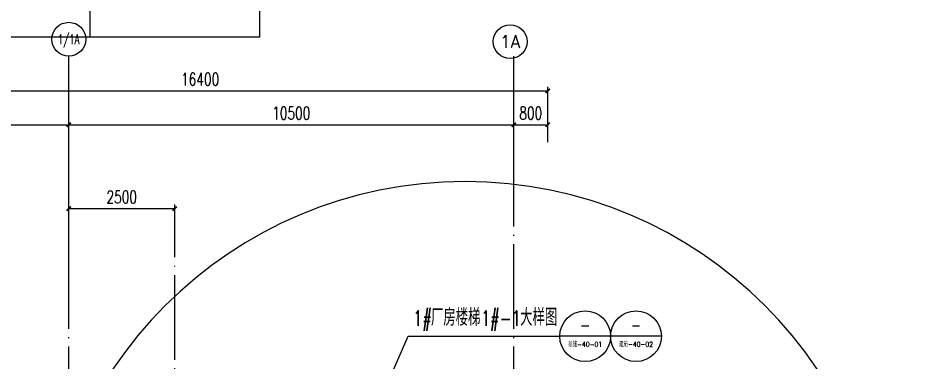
# Model space of a CAD drawing. Extents: x -821772 to -21949, y 506164 to 1049594.
# Drawn here: x -80554 to -59432, y 834254 to 842387 of the extents above; entities that cross this region are included whole.
import ezdxf
from ezdxf.enums import TextEntityAlignment as Align
from ezdxf.xclip import XClip

# ---------------------------------------------------------------- set-up
doc = ezdxf.new("R2010")
doc.units = 0
doc.header["$LTSCALE"] = 1000
doc.header["$MEASUREMENT"] = 0
doc.header["$XCLIPFRAME"] = 2
doc.linetypes.add('10平面20250807_t3$0$DOTE', pattern=[2.42, 2, -0.2, 0.02, -0.2])
doc.layers.get('Defpoints').update_dxf_attribs({"color": 210})
for name, color, linetype in [('10平面20250807_t3$0$A-AXIS-D', 8, 'Continuous'), ('10平面20250807_t3$0$A-AXIS-DOTE', 8, '10平面20250807_t3$0$DOTE'), ('10平面20250807_t3$0$A-AXIS-DP', 8, 'Continuous'), ('10平面20250807_t3$0$A-AXIS-SYMB', 8, 'Continuous'), ('10平面20250807_t3$0$A-LIN-V', 8, 'Continuous'), ('10平面20250807_t3$0$AS-WALL', 8, 'Continuous'), ('10平面20250807_t3$0$PUB_TEXT', 8, 'Continuous'), ('10平面20250807_t3$0$SB_ZF消火栓', 10, 'Continuous'), ('SPACE', 7, 'Continuous')]:
    doc.layers.add(name, color=color, linetype=linetype)
doc.styles.add('10平面20250807_t3$0$_TCH_AXIS', font='COMPLEX', dxfattribs={"bigfont": 'GBCBIG'})
doc.styles.add('10平面20250807_t3$0$_TCH_DIM', font='SIMPLEX', dxfattribs={"bigfont": 'GBCBIG'})
doc.styles.add('10平面20250807_t3$0$_TCH_DIM_T3', font='SIMPLEX', dxfattribs={"width": 0.705882, "bigfont": 'GBCBIG'})
doc.dimstyles.new('10平面20250807_t3$0$_TCH_ARCH&&100', dxfattribs={"dimtxt": 297.5, "dimasz": 100, "dimexe": 100, "dimexo": 100, "dimgap": 126.25, "dimtad": 1, "dimdec": 0, "dimzin": 0, "dimdsep": 46, "dimtxsty": '10平面20250807_t3$0$_TCH_DIM_T3', "dimblk": '10平面20250807_t3$0$_ArchTick', "dimcen": 0.09, "dimclrt": 7, "dimazin": 2, "dimtfac": 1, "dimtdec": 0, "dimtix": 1, "dimtmove": 2, "dimatfit": 3, "dimfxl": 0, "dimtolj": 1, "dimtzin": 0, "dimarcsym": 0})

# ---------------------------------------------------------------- blocks, each defined once
blk = doc.blocks.new('121342115423wertwert')
for p, q in [((2781585, 1931579), (2781585, 1921579)), ((2785585, 1931579), (2785585, 1921579))]:
    blk.add_line(p, q)
blk.add_lwpolyline([(2785585, 1921579), (2764085, 1921579)])
blk = doc.blocks.new('10平面20250807_t3$0$_ArchTick')
at = {"color": 0, "linetype": 'ByBlock', "const_width": 0.4}
blk.add_lwpolyline([(-0.5, -0.5), (0.5, 0.5)], dxfattribs=at)
blk = doc.blocks.new('*D10076')
at = {"layer": '10平面20250807_t3$0$A-AXIS-D', "color": 0, "lineweight": -2}
for p, q in [((136882, 34628), (136882, 35142)), ((141382, 34628), (141382, 35142)), ((136882, 35042), (141382, 35042))]:
    blk.add_line(p, q, dxfattribs=at)
at = {"layer": 'Defpoints', "color": 0}
for p in [(141382, 35042), (136882, 34528), (141382, 34528)]:
    blk.add_point(p, dxfattribs=at)
at = {"layer": '10平面20250807_t3$0$A-AXIS-D', "color": 0, "lineweight": -2, "xscale": 100, "yscale": 100, "zscale": 100, "rotation": 180}
blk.add_blockref('10平面20250807_t3$0$_ArchTick', (136882, 35042), dxfattribs=at)
at = {"layer": '10平面20250807_t3$0$A-AXIS-D', "color": 0, "lineweight": -2, "xscale": 100, "yscale": 100, "zscale": 100}
blk.add_blockref('10平面20250807_t3$0$_ArchTick', (141382, 35042), dxfattribs=at)
at = {"layer": '10平面20250807_t3$0$A-AXIS-D', "color": 7, "insert": (139132, 35317), "char_height": 297.5, "attachment_point": 5, "style": '10平面20250807_t3$0$_TCH_DIM_T3'}
blk.add_mtext('\\A1;4500', dxfattribs=at)
blk = doc.blocks.new('*D10077')
at = {"layer": '10平面20250807_t3$0$A-AXIS-D', "color": 0, "lineweight": -2}
for p, q in [((141382, 34628), (141382, 35142)), ((151882, 34628), (151882, 35142)), ((141382, 35042), (151882, 35042))]:
    blk.add_line(p, q, dxfattribs=at)
at = {"layer": 'Defpoints', "color": 0}
for p in [(151882, 35042), (141382, 34528), (151882, 34528)]:
    blk.add_point(p, dxfattribs=at)
at = {"layer": '10平面20250807_t3$0$A-AXIS-D', "color": 0, "lineweight": -2, "xscale": 100, "yscale": 100, "zscale": 100, "rotation": 180}
blk.add_blockref('10平面20250807_t3$0$_ArchTick', (141382, 35042), dxfattribs=at)
at = {"layer": '10平面20250807_t3$0$A-AXIS-D', "color": 0, "lineweight": -2, "xscale": 100, "yscale": 100, "zscale": 100}
blk.add_blockref('10平面20250807_t3$0$_ArchTick', (151882, 35042), dxfattribs=at)
at = {"layer": '10平面20250807_t3$0$A-AXIS-D', "color": 7, "insert": (146632, 35317), "char_height": 297.5, "attachment_point": 5, "style": '10平面20250807_t3$0$_TCH_DIM_T3'}
blk.add_mtext('\\A1;10500', dxfattribs=at)
blk = doc.blocks.new('*D10078')
at = {"layer": '10平面20250807_t3$0$A-AXIS-D', "color": 0, "lineweight": -2}
for p, q in [((151882, 34628), (151882, 35142)), ((152682, 34628), (152682, 35142)), ((151882, 35042), (152682, 35042))]:
    blk.add_line(p, q, dxfattribs=at)
at = {"layer": 'Defpoints', "color": 0}
for p in [(152682, 35042), (151882, 34528), (152682, 34528)]:
    blk.add_point(p, dxfattribs=at)
at = {"layer": '10平面20250807_t3$0$A-AXIS-D', "color": 0, "lineweight": -2, "xscale": 100, "yscale": 100, "zscale": 100, "rotation": 180}
blk.add_blockref('10平面20250807_t3$0$_ArchTick', (151882, 35042), dxfattribs=at)
at = {"layer": '10平面20250807_t3$0$A-AXIS-D', "color": 0, "lineweight": -2, "xscale": 100, "yscale": 100, "zscale": 100}
blk.add_blockref('10平面20250807_t3$0$_ArchTick', (152682, 35042), dxfattribs=at)
at = {"layer": '10平面20250807_t3$0$A-AXIS-D', "color": 7, "insert": (152282, 35317), "char_height": 297.5, "attachment_point": 5, "style": '10平面20250807_t3$0$_TCH_DIM_T3'}
blk.add_mtext('\\A1;800', dxfattribs=at)
blk = doc.blocks.new('*D10079')
at = {"layer": '10平面20250807_t3$0$A-AXIS-D', "color": 0, "lineweight": -2}
for p, q in [((136282, 34728), (136282, 35942)), ((152682, 34728), (152682, 35942)), ((136282, 35842), (152682, 35842))]:
    blk.add_line(p, q, dxfattribs=at)
at = {"layer": 'Defpoints', "color": 0}
for p in [(152682, 35842), (136282, 34628), (152682, 34628)]:
    blk.add_point(p, dxfattribs=at)
at = {"layer": '10平面20250807_t3$0$A-AXIS-D', "color": 0, "lineweight": -2, "xscale": 100, "yscale": 100, "zscale": 100, "rotation": 180}
blk.add_blockref('10平面20250807_t3$0$_ArchTick', (136282, 35842), dxfattribs=at)
at = {"layer": '10平面20250807_t3$0$A-AXIS-D', "color": 0, "lineweight": -2, "xscale": 100, "yscale": 100, "zscale": 100}
blk.add_blockref('10平面20250807_t3$0$_ArchTick', (152682, 35842), dxfattribs=at)
at = {"layer": '10平面20250807_t3$0$A-AXIS-D', "color": 7, "insert": (144482, 36117), "char_height": 297.5, "attachment_point": 5, "style": '10平面20250807_t3$0$_TCH_DIM_T3'}
blk.add_mtext('\\A1;16400', dxfattribs=at)
blk = doc.blocks.new('*D10157')
at = {"layer": '10平面20250807_t3$0$A-AXIS-D', "color": 0, "lineweight": -2}
for p, q in [((141382, 32160), (141382, 33160)), ((141382, 33060), (143882, 33060)), ((143882, 32160), (143882, 33160))]:
    blk.add_line(p, q, dxfattribs=at)
at = {"layer": 'Defpoints', "color": 0}
for p in [(143882, 33060), (141382, 32060), (143882, 32060)]:
    blk.add_point(p, dxfattribs=at)
at = {"layer": '10平面20250807_t3$0$A-AXIS-D', "color": 0, "lineweight": -2, "xscale": 100, "yscale": 100, "zscale": 100, "rotation": 180}
blk.add_blockref('10平面20250807_t3$0$_ArchTick', (141382, 33060), dxfattribs=at)
at = {"layer": '10平面20250807_t3$0$A-AXIS-D', "color": 0, "lineweight": -2, "xscale": 100, "yscale": 100, "zscale": 100}
blk.add_blockref('10平面20250807_t3$0$_ArchTick', (143882, 33060), dxfattribs=at)
at = {"layer": '10平面20250807_t3$0$A-AXIS-D', "color": 7, "insert": (142632, 33335), "char_height": 297.5, "attachment_point": 5, "style": '10平面20250807_t3$0$_TCH_DIM_T3'}
blk.add_mtext('\\A1;2500', dxfattribs=at)
blk = doc.blocks.new('10平面20250807_t3$0$3132')
at = {"layer": '10平面20250807_t3$0$A-AXIS-SYMB'}
for p, q in [((-72112, 833104), (-71345, 834866)), ((-71345, 834866), (-67770, 834866)), ((-66570, 834866), (-67770, 834866)), ((-65370, 834866), (-66570, 834866))]:
    blk.add_line(p, q, dxfattribs=at)
for centre in [(-67170, 834866), (-65970, 834866)]:
    blk.add_circle(centre, 600, dxfattribs=at)
at = {"layer": '10平面20250807_t3$0$PUB_TEXT', "style": '10平面20250807_t3$0$_TCH_DIM', "width": 0.705882}
for s, p in [('1#', (-71228, 835111)), ('1#-1', (-69628, 835111))]:
    blk.add_text(s, height=357, dxfattribs=at).set_placement(p)
at = {"layer": '10平面20250807_t3$0$PUB_TEXT', "style": '10平面20250807_t3$0$_TCH_DIM'}
for s, p in [('厂房楼梯', (-70808, 835111)), ('大样图', (-68704, 835111))]:
    blk.add_text(s, height=405.1, dxfattribs=at).set_placement(p)
for s, height, width, p, p2 in [('-', 365, 0.777778, (-67291, 834954), (-67048, 834954)), ('-', 365, 0.777778, (-66091, 834954), (-65848, 834954)), ('建施-40-01', 120.6, 0.940298, (-67568, 834614), (-66771, 834614)), ('建施-40-02', 114.3, 0.940725, (-66370, 834618), (-65569, 834618))]:
    blk.add_text(s, height=height, dxfattribs=dict(at, width=width)).set_placement(p, p2, align=Align.FIT)
blk = doc.blocks.new('10平面20250807_t3$0$A$C5D961328')
at = {"layer": '10平面20250807_t3$0$SB_ZF消火栓'}
blk.add_hatch(color=256, dxfattribs=at).paths.add_polyline_path([(0, 40), (700, 40), (700, 240)])
at = {"layer": '10平面20250807_t3$0$A-LIN-V', "ltscale": 500}
blk.add_circle((350, 40), 10001, dxfattribs=at)
at = {"layer": '10平面20250807_t3$0$SB_ZF消火栓'}
for p, q in [((700, 240), (0, 240)), ((0, 240), (0, 40)), ((700, 240), (0, 40)), ((700, 240), (700, 40)), ((0, 40), (700, 40))]:
    blk.add_line(p, q, dxfattribs=at)
at = {"layer": '10平面20250807_t3$0$SB_ZF消火栓', "color": 1}
blk.add_circle((140, 140), 32.5, dxfattribs=at)
blk = doc.blocks.new('10平面20250807_t3$0$234243242332')
at = {"layer": '10平面20250807_t3$0$SB_ZF消火栓', "xscale": -1, "rotation": 180}
blk.add_blockref('10平面20250807_t3$0$A$C5D961328', (-70354, 828560), dxfattribs=at)
blk = doc.blocks.new('10平面20250807_t3$0$dote')
at = {"layer": '10平面20250807_t3$0$A-AXIS-D'}
for centre in [(141382.2, 37062.3), (151797.3, 37006.1)]:
    blk.add_circle(centre, 400, dxfattribs=at)
at = {"layer": '10平面20250807_t3$0$A-AXIS-DOTE'}
for p, q in [((141382.2, -69000), (141382.2, 36662.3)), ((151882.2, -69000), (151882.2, 36662.3)), ((143882.2, 17390), (143882.2, 33120))]:
    blk.add_line(p, q, dxfattribs=at)
at = {"layer": '10平面20250807_t3$0$PUB_TEXT', "style": '10平面20250807_t3$0$_TCH_AXIS', "width": 0.65625}
blk.add_text('1/1A', height=232.83, dxfattribs=at).set_placement((141127.5, 36945.9), (141636.9, 36945.9), align=Align.FIT)
at = {"layer": '10平面20250807_t3$0$PUB_TEXT', "style": '10平面20250807_t3$0$_TCH_AXIS'}
blk.add_text('1A', height=300.65, dxfattribs=at).set_placement((151561.1, 36855.8), (152033.5, 36855.8), align=Align.FIT)
at = {"layer": '10平面20250807_t3$0$A-AXIS-D'}
for base, p1, p2, angle, picture, middle in [((152682.2, 35841.7), (136282.2, 34628.1), (152682.2, 34628.1), 0, '*D10079', (144482.2, 36116.7)), ((141382.2, 35041.7), (136882.2, 34528.1), (141382.2, 34528.1), 0, '*D10076', (139132.2, 35316.7)), ((151882.2, 35041.7), (141382.2, 34528.1), (151882.2, 34528.1), 0, '*D10077', (146632.2, 35316.7)), ((152682.2, 35041.7), (151882.2, 34528.1), (152682.2, 34528.1), 0, '*D10078', (152282.2, 35316.7)), ((143882.2, 33060), (141382.2, 32060), (143882.2, 32060), 360, '*D10157', (142632.2, 33335))]:
    dim = blk.add_linear_dim(base=base, p1=p1, p2=p2, angle=angle, dimstyle='10平面20250807_t3$0$_TCH_ARCH&&100', override={"dimgap": 0}, dxfattribs=at)
    dim.commit()
    dim.dimension.update_dxf_attribs({"geometry": picture, "text_midpoint": middle, "dimtype": 129})
blk = doc.blocks.new('10平面20250807_t3')
at = {"layer": '10平面20250807_t3$0$A-AXIS-DP'}
blk.add_blockref('10平面20250807_t3$0$3132', (0, 0), dxfattribs=at)
at = {"layer": '10平面20250807_t3$0$AS-WALL'}
blk.add_blockref('10平面20250807_t3$0$dote', (-220736.4, 804820), dxfattribs=at)
at = {"layer": '10平面20250807_t3$0$SB_ZF消火栓', "linetype": 'Continuous'}
blk.add_blockref('10平面20250807_t3$0$234243242332', (0, 0), dxfattribs=at)

msp = doc.modelspace()

# ---------------------------------------------------------------- block references
at = {"ltscale": 100}
ref = msp.add_blockref('10平面20250807_t3', (0, 0), dxfattribs=at)
XClip(ref).set_block_clipping_path([(-386212.6353242097, 506163.79756496), (-21948.7593967821, 884998.2285294847)])

# ---------------------------------------------------------------- next in the draw order: linework, layer by layer
msp.add_circle((-72704.2, 818120), 37500, dxfattribs=at)

# ---------------------------------------------------------------- next in the draw order: block references
at = {"layer": 'SPACE', "color": 4}
msp.add_blockref('121342115423wertwert', (-2860438.7, -1079644.8), dxfattribs=at)

doc.saveas('drawing.dxf')
